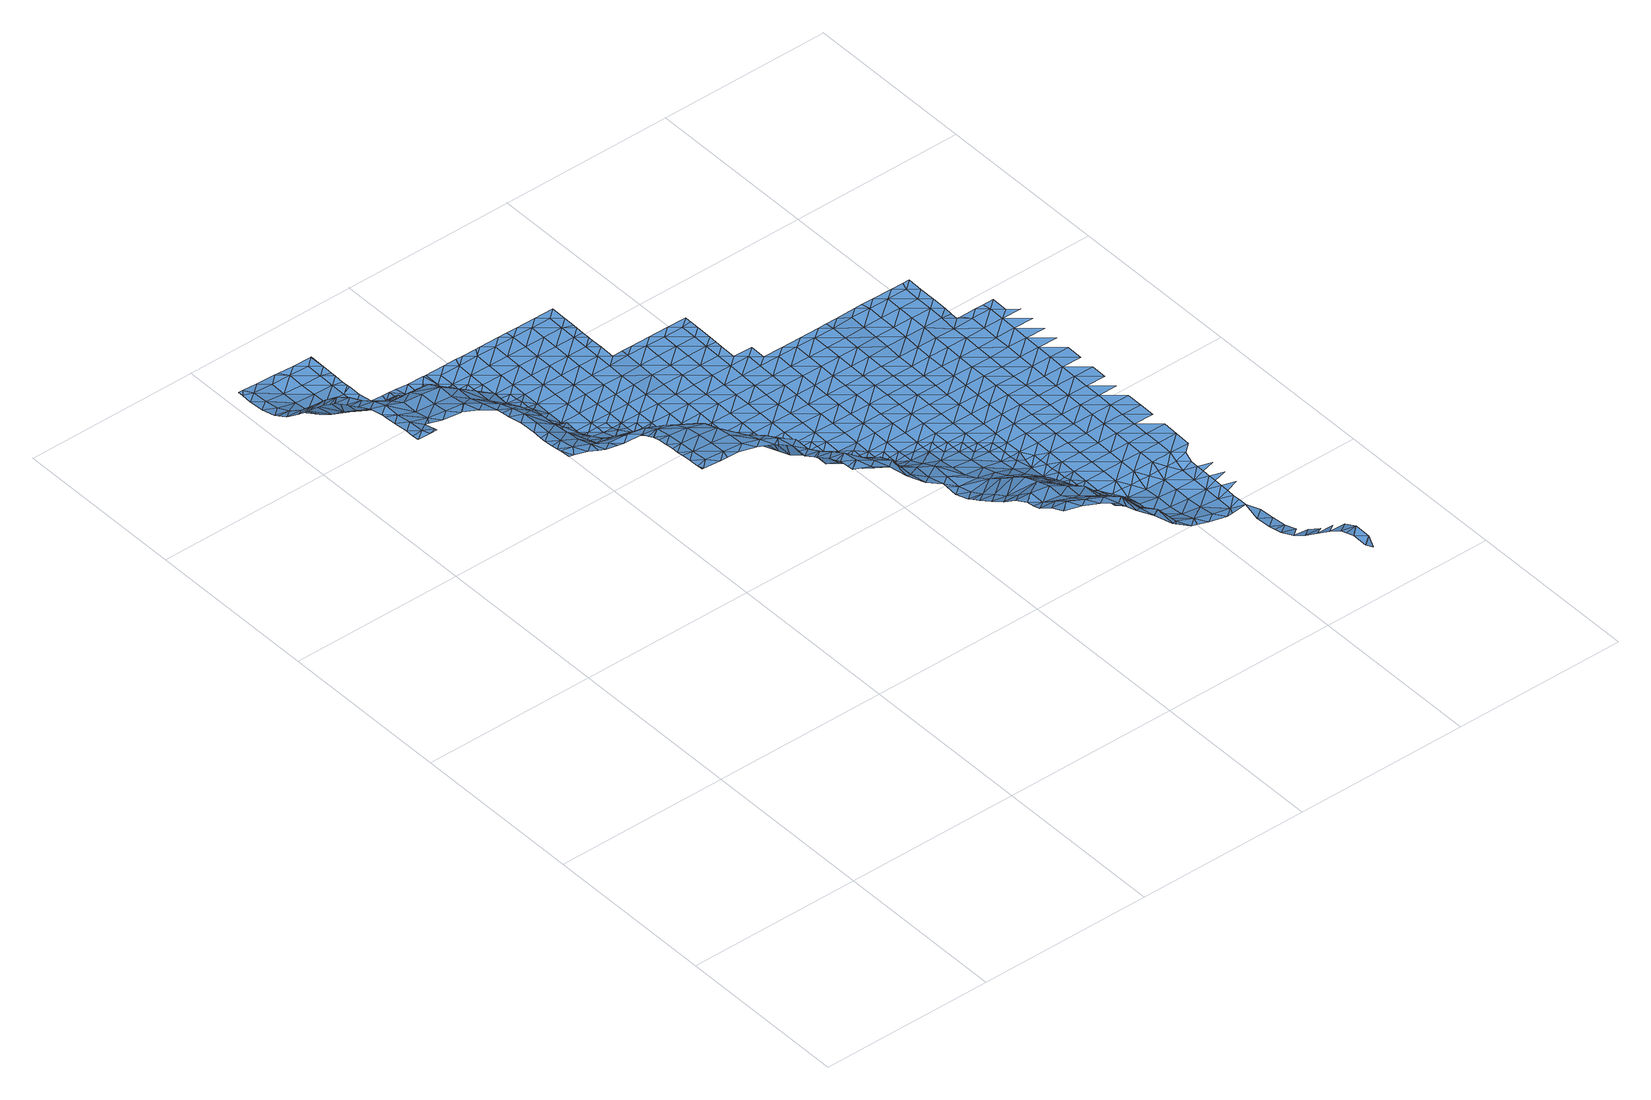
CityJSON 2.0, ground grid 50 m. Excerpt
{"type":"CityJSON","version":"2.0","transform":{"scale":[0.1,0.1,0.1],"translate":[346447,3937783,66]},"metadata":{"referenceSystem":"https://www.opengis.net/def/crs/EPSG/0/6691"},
"CityObjects":{
"waterbody1":{"type":"WaterBody","attributes":{"name":"8","class":"1140","function":"1","WaterBodyRiverFloodingRiskAttribute.description":"4","WaterBodyRiverFloodingRiskAttribute.rankOrg":"1","WaterBodyRiverFloodingRiskAttribute.adminType":"2","WaterBodyRiverFloodingRiskAttribute.scale":"L1"},"geometry":[{"type":"MultiSurface","lod":"1","boundaries":[[[0,1,2]],[[0,3,1]],[[3,4,1]],[[5,2,6]],[[2,1,6]],[[4,7,1]],[[5,8,9]],[[10,6,1]],[[9,8,11]],[[7,10,1]],[[7,4,12]],[[5,6,8]],[[13,11,8]],[[14,11,13]],[[6,15,8]],[[14,16,17]],[[16,14,13]],[[6,10,15]],[[8,18,13]],[[17,19,20]],[[10,21,15]],[[19,17,16]],[[22,20,19]],[[23,15,21]],[[8,15,18]],[[22,24,25]],[[22,19,24]],[[25,26,27]],[[28,19,16]],[[24,26,25]],[[13,18,29]],[[16,13,30]],[[27,26,31]],[[30,13,29]],[[31,32,33]],[[32,31,26]],[[15,23,34]],[[28,16,30]],[[24,19,28]],[[35,36,33]],[[24,37,26]],[[18,15,38]],[[35,33,32]],[[39,36,35]],[[15,34,38]],[[37,24,28]],[[40,32,26]],[[29,18,41]],[[34,23,42]],[[43,39,35]],[[44,39,43]],[[40,35,32]],[[18,38,41]],[[45,26,37]],[[30,29,46]],[[47,48,49]],[[47,44,48]],[[42,50,34]],[[40,26,45]],[[44,43,48]],[[29,41,46]],[[51,52,49]],[[28,30,53]],[[54,50,42]],[[38,34,50]],[[51,49,48]],[[53,30,46]],[[43,35,55]],[[56,45,37]],[[55,35,40]],[[43,57,48]],[[37,28,58]],[[51,59,52]],[[55,57,43]],[[52,59,60]],[[58,28,53]],[[61,40,45]],[[38,50,62]],[[54,63,50]],[[41,38,64]],[[65,66,67]],[[68,69,70]],[[46,41,64]],[[70,60,71]],[[56,37,58]],[[67,72,65]],[[38,62,64]],[[60,59,71]],[[46,73,53]],[[74,75,48]],[[75,59,51]],[[70,71,68]],[[76,55,40]],[[77,65,72]],[[48,57,74]],[[51,48,75]],[[78,72,67]],[[61,45,56]],[[79,80,81]],[[73,46,64]],[[79,77,80]],[[82,58,53]],[[83,71,59]],[[50,84,62]],[[77,72,80]],[[80,85,81]],[[50,63,86]],[[85,87,88]],[[82,56,58]],[[76,40,61]],[[89,64,62]],[[57,55,76]],[[90,53,73]],[[68,71,91]],[[88,81,85]],[[83,59,75]],[[57,92,74]],[[93,94,87]],[[84,50,86]],[[95,80,72]],[[84,89,62]],[[85,93,87]],[[82,53,90]],[[96,72,78]],[[97,61,56]],[[63,98,86]],[[99,57,76]],[[64,100,73]],[[101,71,83]],[[96,95,72]],[[91,71,101]],[[102,85,80]],[[89,100,64]],[[93,103,94]],[[104,96,78]],[[94,103,105]],[[90,73,106]],[[97,56,82]],[[57,99,92]],[[107,86,98]],[[108,82,90]],[[75,74,109]],[[110,108,90]],[[107,111,86]],[[110,90,106]],[[101,112,91]],[[103,113,105]],[[86,111,84]],[[109,74,92]],[[83,75,109]],[[106,73,100]],[[114,61,97]],[[115,105,113]],[[116,96,104]],[[76,61,117]],[[107,115,113]],[[118,89,84]],[[80,95,102]],[[93,119,103]],[[117,61,114]],[[99,76,117]],[[93,85,119]],[[111,118,84]],[[111,107,113]],[[120,106,100]],[[99,121,92]],[[122,82,108]],[[123,83,109]],[[82,124,97]],[[101,83,125]],[[126,95,96]],[[127,100,89]],[[85,102,119]],[[128,96,116]],[[103,129,113]],[[114,97,130]],[[101,125,112]],[[131,122,108]],[[121,99,117]],[[83,123,125]],[[100,132,120]],[[126,102,95]],[[121,133,92]],[[130,134,114]],[[92,135,109]],[[136,103,119]],[[134,137,114]],[[114,137,117]],[[138,111,113]],[[133,135,92]],[[82,122,124]],[[139,132,100]],[[112,125,140]],[[89,118,127]],[[127,139,100]],[[130,97,124]],[[116,141,128]],[[129,103,136]],[[129,138,113]],[[96,128,126]],[[142,122,131]],[[143,144,117]],[[117,144,121]],[[145,118,111]],[[143,117,137]],[[123,109,135]],[[146,125,123]],[[147,130,124]],[[148,128,141]],[[149,150,151]],[[152,133,121]],[[144,152,121]],[[153,154,132]],[[142,155,122]],[[102,126,156]],[[140,125,157]],[[119,102,158]],[[139,153,132]],[[118,159,127]],[[154,153,142]],[[160,129,136]],[[123,135,146]],[[146,161,125]],[[128,162,126]],[[150,163,164]],[[152,165,133]],[[102,156,158]],[[150,149,163]],[[162,128,148]],[[111,138,145]],[[133,166,135]],[[167,139,127]],[[165,166,133]],[[147,124,168]],[[136,119,160]],[[153,155,142]],[[124,122,169]],[[160,119,158]],[[157,125,161]],[[159,118,145]],[[170,146,135]],[[159,167,127]],[[149,171,163]],[[172,164,163]],[[173,164,172]],[[124,169,168]],[[174,170,135]],[[126,175,156]],[[174,135,166]],[[122,155,169]],[[176,173,172]],[[139,177,153]],[[138,129,178]],[[179,145,138]],[[170,180,146]],[[181,182,183]],[[184,161,146]],[[167,177,139]],[[178,129,160]],[[182,176,172]],[[181,176,182]],[[126,162,185]],[[153,177,155]],[[186,172,163]],[[162,148,187]],[[188,189,183]],[[184,146,180]],[[190,191,192]],[[175,126,185]],[[190,168,191]],[[157,161,193]],[[168,169,191]],[[179,138,178]],[[184,193,161]],[[188,183,182]],[[145,194,159]],[[158,156,195]],[[179,194,145]],[[196,189,188]],[[163,171,186]],[[155,197,169]],[[198,186,171]],[[199,192,191]],[[196,200,201]],[[195,156,175]],[[160,158,195]],[[172,202,182]],[[178,160,203]],[[201,200,187]],[[162,204,185]],[[200,196,188]],[[193,184,205]],[[194,206,159]],[[203,207,178]],[[208,179,178]],[[209,202,172]],[[155,177,210]],[[209,172,186]],[[207,208,178]],[[162,187,211]],[[212,175,185]],[[167,159,206]],[[213,177,167]],[[214,160,195]],[[182,215,188]],[[203,160,214]],[[199,191,216]],[[155,210,197]],[[206,213,167]],[[187,200,211]],[[202,215,182]],[[215,200,188]],[[191,169,217]],[[186,198,218]],[[162,211,204]],[[219,195,175]],[[220,210,177]],[[217,169,197]],[[221,194,179]],[[222,203,214]],[[223,179,208]],[[224,209,186]],[[216,191,217]],[[218,224,186]],[[212,185,204]],[[221,206,194]],[[215,225,200]],[[200,226,211]],[[220,177,213]],[[227,222,214]],[[210,228,197]],[[229,216,217]],[[223,208,230]],[[221,179,223]],[[175,212,219]],[[209,231,202]],[[197,232,217]],[[214,195,233]],[[234,224,218]],[[231,215,202]],[[235,229,217]],[[210,220,228]],[[236,209,224]],[[233,195,219]],[[232,235,217]],[[200,225,226]],[[237,223,230]],[[197,238,232]],[[204,211,239]],[[227,214,233]],[[213,240,220]],[[206,221,241]],[[231,209,236]],[[213,206,240]],[[197,228,238]],[[212,204,239]],[[242,219,212]],[[237,230,243]],[[237,244,223]],[[229,235,245]],[[246,247,227]],[[211,226,239]],[[240,206,241]],[[221,223,244]],[[228,220,248]],[[246,227,233]],[[249,236,224]],[[247,250,243]],[[244,251,221]],[[252,241,221]],[[225,215,253]],[[254,232,238]],[[248,255,228]],[[251,252,221]],[[225,256,226]],[[242,212,239]],[[255,257,228]],[[228,257,238]],[[215,231,253]],[[250,247,246]],[[248,220,258]],[[220,240,258]],[[224,234,249]],[[233,219,259]],[[260,246,233]],[[261,262,241]],[[261,241,252]],[[263,264,238]],[[225,253,256]],[[240,241,262]],[[238,257,263]],[[219,242,259]],[[254,238,264]],[[265,250,246]],[[231,236,266]],[[267,248,258]],[[239,226,268]],[[266,236,249]],[[269,270,240]],[[240,270,258]],[[234,271,249]],[[260,233,259]],[[231,272,253]],[[240,262,269]],[[226,256,268]],[[242,239,273]],[[274,259,242]],[[246,275,265]],[[273,239,268]],[[276,277,258]],[[231,266,278]],[[276,258,270]],[[275,246,260]],[[253,279,256]],[[267,258,277]],[[273,274,242]],[[280,281,282]],[[282,281,283]],[[231,278,272]],[[284,249,271]],[[256,285,268]],[[274,286,259]],[[287,265,275]],[[288,284,271]],[[281,289,283]],[[260,290,275]],[[280,291,281]],[[292,278,266]],[[293,289,294]],[[260,259,286]],[[253,272,279]],[[293,283,289]],[[266,249,295]],[[296,287,275]],[[297,298,294]],[[295,292,266]],[[289,297,294]],[[273,268,285]],[[299,284,288]],[[249,284,295]],[[300,272,278]],[[260,301,290]],[[256,279,285]],[[275,290,296]],[[296,302,287]],[[301,260,286]],[[285,303,273]],[[304,305,298]],[[281,306,289]],[[304,307,305]],[[297,304,298]],[[274,308,286]],[[306,281,291]],[[309,279,272]],[[274,273,310]],[[311,290,301]],[[308,312,286]],[[307,313,314]],[[300,278,292]],[[300,309,272]],[[309,285,279]],[[304,313,307]],[[312,315,286]],[[274,310,308]],[[289,316,297]],[[314,313,299]],[[273,303,310]],[[301,286,315]],[[317,306,291]],[[301,318,311]],[[284,299,319]],[[320,318,301]],[[321,292,295]],[[289,306,322]],[[301,315,320]],[[295,284,323]],[[309,324,285]],[[285,325,303]],[[326,308,310]],[[316,289,322]],[[299,313,319]],[[327,310,303]],[[323,284,319]],[[321,300,292]],[[304,328,313]],[[324,325,285]],[[304,297,328]],[[325,327,303]],[[329,322,306]],[[317,329,306]],[[321,295,323]],[[297,316,328]],[[330,331,310]],[[300,332,309]],[[310,327,330]],[[326,310,331]],[[313,333,319]],[[321,332,300]],[[322,334,316]],[[313,328,335]],[[332,336,309]],[[309,337,324]],[[338,327,325]],[[333,313,335]],[[323,319,333]],[[334,322,329]],[[324,339,325]],[[336,337,309]],[[329,317,340]],[[341,342,343]],[[339,344,325]],[[325,345,338]],[[346,347,316]],[[348,349,323]],[[346,316,334]],[[344,345,325]],[[324,337,339]],[[350,342,341]],[[348,323,333]],[[328,316,347]],[[328,351,335]],[[321,323,349]],[[321,352,332]],[[340,353,329]],[[332,354,336]],[[355,343,356]],[[343,342,356]],[[357,358,355]],[[359,339,337]],[[358,357,360]],[[361,362,336]],[[336,362,337]],[[357,355,356]],[[334,363,346]],[[332,352,354]],[[361,336,354]],[[328,347,351]],[[364,348,333]],[[334,329,363]],[[321,349,352]],[[365,356,342]],[[333,335,366]],[[350,365,342]],[[367,368,360]],[[357,367,360]],[[362,369,337]],[[337,370,359]],[[371,347,346]],[[366,335,351]],[[329,353,363]],[[369,370,337]],[[340,372,353]],[[348,364,349]],[[373,357,356]],[[374,354,352]],[[375,376,368]],[[367,375,368]],[[365,373,356]],[[364,333,366]],[[376,375,377]],[[352,349,378]],[[346,363,371]],[[379,367,357]],[[378,380,352]],[[352,381,374]],[[350,382,365]],[[380,381,352]],[[383,353,372]],[[353,384,363]],[[385,377,386]],[[347,371,387]],[[351,347,388]],[[377,375,386]],[[378,349,389]],[[349,364,389]],[[390,375,367]],[[366,391,364]],[[357,373,392]],[[366,351,388]],[[385,393,394]],[[347,387,388]],[[393,385,386]],[[363,395,371]],[[379,390,367]],[[390,386,375]],[[396,378,389]],[[397,373,365]],[[398,399,394]],[[400,389,364]],[[357,392,379]],[[401,365,382]],[[402,400,364]],[[366,403,391]],[[402,364,391]],[[353,383,384]],[[371,395,387]],[[399,398,404]],[[403,366,388]],[[372,405,383]],[[394,393,398]],[[406,396,389]],[[400,407,389]],[[408,393,386]],[[373,409,392]],[[407,406,389]],[[390,410,386]],[[404,411,412]],[[363,384,395]],[[397,365,401]],[[397,409,373]],[[413,391,403]],[[404,398,411]],[[410,408,386]],[[382,414,401]],[[415,398,393]],[[405,416,383]],[[388,387,417]],[[412,418,419]],[[392,420,379]],[[403,388,421]],[[419,418,405]],[[383,422,384]],[[387,395,417]],[[420,390,379]],[[412,411,418]],[[416,422,383]],[[423,424,403]],[[418,416,405]],[[425,395,384]],[[403,421,423]],[[413,403,424]],[[421,388,426]],[[388,417,426]],[[427,410,390]],[[428,397,401]],[[392,409,420]],[[422,425,384]],[[429,401,414]],[[393,408,415]],[[411,430,418]],[[411,398,430]],[[395,431,417]],[[432,421,426]],[[433,426,417]],[[430,398,415]],[[434,409,397]],[[435,416,418]],[[427,390,420]],[[425,431,395]],[[410,436,408]],[[430,435,418]],[[414,437,429]],[[431,433,417]],[[428,401,429]],[[428,434,397]],[[438,432,426]],[[439,410,427]],[[440,438,426]],[[416,441,422]],[[426,433,440]],[[437,442,429]],[[415,408,436]],[[410,439,436]],[[420,409,443]],[[416,435,441]],[[422,444,425]],[[445,433,431]],[[446,428,429]],[[430,415,447]],[[409,434,443]],[[427,448,439]],[[449,429,442]],[[427,420,448]],[[450,431,425]],[[415,436,447]],[[430,451,435]],[[422,441,452]],[[449,446,429]],[[453,445,431]],[[448,420,443]],[[454,434,428]],[[455,451,430]],[[448,456,439]],[[422,452,444]],[[439,457,436]],[[430,447,455]],[[435,458,441]],[[446,454,428]],[[451,458,435]],[[442,459,449]],[[441,458,452]],[[425,444,450]],[[453,431,450]],[[439,456,457]],[[443,434,460]],[[443,461,448]],[[452,462,444]],[[447,436,463]],[[458,462,452]],[[464,453,450]],[[460,434,454]],[[444,465,450]],[[448,461,456]],[[466,449,459]],[[436,457,463]],[[449,467,446]],[[455,447,468]],[[455,469,451]],[[466,467,449]],[[461,443,460]],[[465,470,450]],[[468,447,463]],[[470,471,450]],[[456,472,457]],[[444,473,465]],[[451,469,458]],[[464,450,471]],[[444,462,473]],[[454,446,467]],[[474,460,454]],[[459,475,466]],[[455,468,469]],[[456,461,472]],[[476,465,473]],[[462,477,473]],[[462,458,478]],[[454,467,474]],[[457,472,479]],[[463,457,480]],[[481,472,461]],[[463,482,468]],[[458,469,478]],[[483,476,473]],[[477,484,473]],[[485,486,460]],[[480,457,479]],[[485,460,474]],[[484,483,473]],[[462,487,477]],[[488,466,475]],[[486,481,461]],[[461,460,486]],[[481,489,472]],[[468,490,469]],[[462,478,487]],[[467,466,488]],[[491,488,475]],[[489,492,472]],[[482,463,480]],[[482,490,468]],[[479,472,492]],[[488,493,467]],[[478,469,494]],[[492,495,479]],[[496,477,487]],[[494,497,478]],[[498,485,474]],[[495,499,479]],[[497,500,478]],[[480,479,499]],[[474,467,498]],[[501,481,486]],[[487,478,500]],[[494,469,490]],[[502,482,480]],[[488,491,503]],[[500,504,487]],[[487,505,496]],[[506,502,480]],[[506,480,499]],[[467,493,498]],[[504,505,487]],[[485,507,486]],[[498,507,485]],[[508,501,486]],[[509,494,490]],[[502,510,482]],[[503,511,488]],[[510,512,482]],[[490,482,512]],[[512,513,490]],[[493,488,511]],[[514,498,493]],[[515,511,503]],[[513,516,490]],[[509,490,516]],[[508,486,517]],[[486,507,517]],[[518,507,498]],[[493,511,514]],[[519,508,517]],[[520,518,498]],[[511,515,521]],[[520,498,514]],[[507,518,517]],[[522,519,517]],[[523,514,511]],[[524,522,517]],[[511,521,525]],[[526,520,514]],[[517,518,524]],[[523,511,525]],[[523,526,514]],[[527,518,520]],[[521,528,525]],[[529,522,524]],[[518,530,524]],[[524,531,529]],[[532,523,525]],[[520,526,527]],[[525,528,532]],[[533,532,528]],[[524,530,531]],[[518,527,530]],[[523,534,526]],[[535,523,532]],[[536,531,530]],[[533,537,532]],[[534,523,535]],[[527,526,534]],[[527,538,530]],[[539,532,537]],[[535,532,540]],[[536,530,541]],[[538,527,534]],[[540,532,539]],[[542,543,535]],[[535,543,534]],[[535,540,542]],[[544,530,538]],[[541,530,544]],[[545,546,534]],[[534,546,538]],[[545,534,543]],[[547,541,544]],[[548,549,538]],[[538,549,544]],[[538,546,548]],[[550,547,544]],[[550,544,549]],[[547,550,551]]]}]},
"waterbody2":{"type":"WaterBody","attributes":{"name":"8","class":"1140","function":"1","WaterBodyRiverFloodingRiskAttribute.description":"4","WaterBodyRiverFloodingRiskAttribute.rankOrg":"2","WaterBodyRiverFloodingRiskAttribute.adminType":"2","WaterBodyRiverFloodingRiskAttribute.scale":"L1"},"geometry":[{"type":"MultiSurface","lod":"1","boundaries":[[[552,106,120]],[[110,106,552]],[[131,110,552]],[[154,131,552]],[[142,131,154]],[[120,132,552]],[[132,154,552]],[[131,108,110]]]}]},
"waterbody3":{"type":"WaterBody","attributes":{"name":"8","class":"1140","function":"1","WaterBodyRiverFloodingRiskAttribute.description":"4","WaterBodyRiverFloodingRiskAttribute.rankOrg":"2","WaterBodyRiverFloodingRiskAttribute.adminType":"2","WaterBodyRiverFloodingRiskAttribute.scale":"L1"},"geometry":[{"type":"MultiSurface","lod":"1","boundaries":[[[143,137,553]],[[554,144,143]],[[553,554,143]],[[554,555,144]],[[553,192,554]],[[556,555,554]],[[192,556,554]],[[192,557,556]],[[192,199,557]],[[557,558,556]],[[199,216,557]],[[558,557,559]],[[557,216,559]],[[216,560,559]],[[560,216,229]],[[560,561,559]],[[229,245,560]],[[560,245,561]],[[254,562,232]],[[235,562,245]],[[235,232,562]],[[245,563,561]],[[250,564,243]],[[237,243,564]],[[245,565,563]],[[244,237,564]],[[245,562,565]],[[564,566,244]],[[254,264,562]],[[566,252,251]],[[267,567,248]],[[251,244,566]],[[255,567,257]],[[255,248,567]],[[250,265,564]],[[264,568,562]],[[569,252,566]],[[261,252,569]],[[562,570,565]],[[263,257,571]],[[262,261,569]],[[563,565,572]],[[573,566,564]],[[257,567,571]],[[264,263,571]],[[267,277,567]],[[573,564,265]],[[571,568,264]],[[269,574,270]],[[269,262,574]],[[262,569,574]],[[570,562,568]],[[575,569,566]],[[576,277,276]],[[572,565,570]],[[576,270,574]],[[276,270,576]],[[265,287,573]],[[577,575,566]],[[577,566,573]],[[567,277,578]],[[569,575,574]],[[571,567,579]],[[580,572,570]],[[287,302,573]],[[277,576,578]],[[579,567,578]],[[568,571,579]],[[581,570,568]],[[579,582,568]],[[302,583,573]],[[584,585,574]],[[576,585,578]],[[296,290,586]],[[574,575,584]],[[580,570,587]],[[576,574,585]],[[581,587,570]],[[302,296,586]],[[290,311,586]],[[586,583,302]],[[581,568,582]],[[577,573,588]],[[577,589,575]],[[578,590,579]],[[311,318,586]],[[588,573,583]],[[591,590,578]],[[326,592,308]],[[591,578,585]],[[312,308,592]],[[575,593,584]],[[315,312,592]],[[589,577,588]],[[594,587,581]],[[589,593,575]],[[582,579,590]],[[320,595,318]],[[586,596,583]],[[320,315,595]],[[315,592,595]],[[326,331,592]],[[597,596,586]],[[586,318,597]],[[585,584,593]],[[598,591,585]],[[599,600,581]],[[594,581,600]],[[582,590,601]],[[581,582,599]],[[318,595,597]],[[596,602,583]],[[603,331,330]],[[599,582,601]],[[330,327,603]],[[588,583,602]],[[585,593,604]],[[327,338,603]],[[592,331,605]],[[598,585,604]],[[606,597,595]],[[589,607,593]],[[595,592,608]],[[589,588,607]],[[590,591,609]],[[331,603,605]],[[338,345,603]],[[608,592,605]],[[609,591,598]],[[601,590,609]],[[588,602,607]],[[610,600,599]],[[611,604,593]],[[606,595,608]],[[345,612,603]],[[613,611,593]],[[359,614,339]],[[603,615,605]],[[344,339,614]],[[596,597,616]],[[617,601,609]],[[596,618,602]],[[593,607,613]],[[345,344,614]],[[604,619,598]],[[599,601,620]],[[614,612,345]],[[619,609,598]],[[597,606,616]],[[620,601,617]],[[602,621,607]],[[610,599,620]],[[359,370,614]],[[615,603,612]],[[622,606,608]],[[618,596,616]],[[618,621,602]],[[621,613,607]],[[361,623,362]],[[361,354,623]],[[608,605,622]],[[604,611,619]],[[354,374,623]],[[619,624,609]],[[625,612,614]],[[610,620,626]],[[622,605,615]],[[370,625,614]],[[623,627,362]],[[606,628,616]],[[369,627,370]],[[369,362,627]],[[613,629,611]],[[374,381,623]],[[617,609,630]],[[617,631,620]],[[627,625,370]],[[629,619,611]],[[628,606,622]],[[626,620,632]],[[609,624,630]],[[616,633,618]],[[613,621,634]],[[381,635,623]],[[636,633,616]],[[396,637,378]],[[633,621,618]],[[637,381,380]],[[638,612,625]],[[380,378,637]],[[615,612,639]],[[613,634,629]],[[616,628,636]],[[617,630,631]],[[629,640,619]],[[632,620,631]],[[635,641,623]],[[619,642,624]],[[641,625,627]],[[639,612,638]],[[622,615,639]],[[643,628,622]],[[637,635,381]],[[644,634,621]],[[640,642,619]],[[627,623,641]],[[639,643,622]],[[633,644,621]],[[396,406,637]],[[645,629,634]],[[624,646,630]],[[647,638,625]],[[648,400,402]],[[402,391,648]],[[642,646,624]],[[649,632,631]],[[648,391,413]],[[628,650,636]],[[630,646,631]],[[651,635,637]],[[648,652,400]],[[653,650,628]],[[652,406,407]],[[651,637,406]],[[653,628,643]],[[407,400,652]],[[636,650,633]],[[654,629,645]],[[625,641,647]],[[655,634,644]],[[638,656,639]],[[640,629,654]],[[645,634,655]],[[413,424,648]],[[657,649,631]],[[635,658,641]],[[640,659,642]],[[660,659,640]],[[639,656,643]],[[660,640,654]],[[651,406,652]],[[633,661,644]],[[638,647,662]],[[663,652,648]],[[631,646,657]],[[645,655,664]],[[659,665,642]],[[666,646,642]],[[667,647,641]],[[638,662,656]],[[665,666,642]],[[423,421,668]],[[635,651,658]],[[661,633,650]],[[424,423,668]],[[643,669,653]],[[421,432,668]],[[648,424,663]],[[667,662,647]],[[652,670,651]],[[671,657,646]],[[669,650,653]],[[672,646,666]],[[641,658,673]],[[664,655,674]],[[675,644,661]],[[643,656,676]],[[424,668,663]],[[432,438,668]],[[671,646,672]],[[655,644,677]],[[667,641,673]],[[649,657,678]],[[677,644,675]],[[679,656,662]],[[652,663,670]],[[643,676,669]],[[651,680,658]],[[667,681,662]],[[678,657,671]],[[674,655,677]],[[445,682,433]],[[679,676,656]],[[682,438,440]],[[658,680,673]],[[661,650,683]],[[684,668,438]],[[440,433,682]],[[651,670,685]],[[683,650,669]],[[686,675,661]],[[680,651,685]],[[663,668,687]],[[686,677,675]],[[662,681,679]],[[663,688,670]],[[684,438,682]],[[680,689,673]],[[690,661,683]],[[676,691,669]],[[445,453,682]],[[687,668,684]],[[688,685,670]],[[674,677,692]],[[689,693,673]],[[694,691,676]],[[691,683,669]],[[686,661,690]],[[695,681,667]],[[667,673,693]],[[676,679,694]],[[696,692,677]],[[693,695,667]],[[695,679,681]],[[663,687,688]],[[697,682,453]],[[684,682,697]],[[683,698,690]],[[677,686,696]],[[699,694,679]],[[680,700,689]],[[685,688,701]],[[680,685,700]],[[702,683,691]],[[690,698,686]],[[695,699,679]],[[697,453,464]],[[703,688,687]],[[696,704,692]],[[685,701,700]],[[698,683,702]],[[684,697,705]],[[687,684,703]],[[686,706,696]],[[464,471,697]],[[703,684,705]],[[691,707,702]],[[708,709,694]],[[703,710,688]],[[708,694,699]],[[688,711,701]],[[689,700,712]],[[693,689,713]],[[693,714,695]],[[691,694,709]],[[715,704,696]],[[686,698,706]],[[716,698,702]],[[707,716,702]],[[689,712,713]],[[697,717,705]],[[470,465,718]],[[695,714,699]],[[707,691,709]],[[471,470,718]],[[465,476,718]],[[696,706,715]],[[697,471,719]],[[720,706,698]],[[688,710,711]],[[721,720,698]],[[700,722,712]],[[721,698,716]],[[693,713,714]],[[700,701,722]],[[471,718,719]],[[699,723,708]],[[476,483,718]],[[709,724,707]],[[722,701,711]],[[697,719,717]],[[708,725,709]],[[706,726,715]],[[727,713,712]],[[703,705,728]],[[729,704,715]],[[726,706,720]],[[699,714,730]],[[731,719,718]],[[728,705,717]],[[710,703,728]],[[726,732,715]],[[733,483,484]],[[708,723,725]],[[731,718,483]],[[734,712,722]],[[732,729,715]],[[484,477,733]],[[699,730,723]],[[713,735,714]],[[709,725,724]],[[477,496,733]],[[501,736,481]],[[737,717,719]],[[711,710,738]],[[489,481,736]],[[727,712,734]],[[727,735,713]],[[735,730,714]],[[731,737,719]],[[492,489,736]],[[731,483,733]],[[710,728,738]],[[738,739,711]],[[711,740,722]],[[736,741,492]],[[496,505,733]],[[742,728,717]],[[509,743,494]],[[495,492,741]],[[744,725,723]],[[497,494,743]],[[722,740,734]],[[737,742,717]],[[499,495,741]],[[501,508,736]],[[500,497,743]],[[735,745,730]],[[730,746,723]],[[747,502,506]],[[743,748,500]],[[733,749,731]],[[747,499,741]],[[506,499,747]],[[745,746,730]],[[504,748,505]],[[711,739,740]],[[504,500,748]],[[734,750,727]],[[509,516,743]],[[736,751,741]],[[747,752,502]],[[733,505,749]],[[751,736,508]],[[731,753,737]],[[754,728,742]],[[510,502,752]],[[738,755,739]],[[750,734,740]],[[756,735,727]],[[738,728,755]],[[512,510,752]],[[757,747,741]],[[505,748,749]],[[744,723,746]],[[752,758,512]],[[755,728,754]],[[753,731,749]],[[759,743,516]],[[756,745,735]],[[743,760,748]],[[513,512,758]],[[751,508,519]],[[737,761,742]],[[516,513,758]],[[762,752,747]],[[727,750,763]],[[746,764,744]],[[741,751,757]],[[740,739,765]],[[766,737,753]],[[765,739,755]],[[759,516,758]],[[740,767,750]],[[727,763,756]],[[519,522,751]],[[768,758,752]],[[760,769,748]],[[761,737,766]],[[754,742,761]],[[743,759,760]],[[770,753,749]],[[747,757,762]],[[754,771,755]],[[772,773,745]],[[749,748,769]],[[767,740,765]],[[772,745,756]],[[767,774,750]],[[746,745,773]],[[775,757,751]],[[768,752,762]],[[776,751,522]],[[777,765,755]],[[774,778,750]],[[768,779,758]],[[758,780,759]],[[746,773,764]],[[753,781,766]],[[782,756,763]],[[754,761,771]],[[771,777,755]],[[763,750,778]],[[780,760,759]],[[757,775,762]],[[529,776,522]],[[783,767,765]],[[749,769,770]],[[766,784,761]],[[756,782,772]],[[775,751,776]],[[780,758,779]],[[781,753,770]],[[762,785,768]],[[781,784,766]],[[782,763,778]],[[786,771,761]],[[783,765,777]],[[787,764,773]],[[767,788,774]],[[529,531,776]],[[769,760,789]],[[768,790,779]],[[789,760,780]],[[762,775,785]],[[773,772,791]],[[774,792,778]],[[767,783,788]],[[531,793,776]],[[794,787,773]],[[795,780,779]],[[772,782,791]],[[796,769,789]],[[776,797,775]],[[768,785,790]],[[761,784,786]],[[777,798,783]],[[770,769,799]],[[777,771,798]],[[794,773,791]],[[793,797,776]],[[774,788,792]],[[799,769,796]],[[795,779,790]],[[798,771,786]],[[775,800,785]],[[782,778,801]],[[781,770,802]],[[794,803,787]],[[801,778,792]],[[781,804,784]],[[782,805,791]],[[531,536,793]],[[789,780,806]],[[807,790,785]],[[806,780,795]],[[770,799,802]],[[808,794,791]],[[809,783,798]],[[805,782,801]],[[536,541,793]],[[800,775,797]],[[788,783,810]],[[796,789,811]],[[811,789,806]],[[781,802,804]],[[790,812,795]],[[783,809,810]],[[803,794,813]],[[786,784,814]],[[808,791,805]],[[792,788,815]],[[807,812,790]],[[792,816,801]],[[817,813,794]],[[799,796,818]],[[785,800,807]],[[819,806,795]],[[818,796,811]],[[799,820,802]],[[816,805,801]],[[784,804,814]],[[818,820,799]],[[788,810,815]],[[798,786,821]],[[797,793,822]],[[798,823,809]],[[793,541,822]],[[794,808,817]],[[542,824,543]],[[821,786,814]],[[816,792,815]],[[802,825,804]],[[806,826,811]],[[822,541,547]],[[805,827,808]],[[800,797,828]],[[809,829,810]],[[819,795,812]],[[819,826,806]],[[800,830,807]],[[545,831,546]],[[817,832,813]],[[833,814,804]],[[834,818,811]],[[797,822,828]],[[798,821,823]],[[802,820,825]],[[547,551,822]],[[805,816,827]],[[826,834,811]],[[808,835,817]],[[834,820,818]],[[548,836,549]],[[800,828,830]],[[814,837,821]],[[809,823,829]],[[804,825,833]],[[815,810,838]],[[812,807,839]],[[835,832,817]],[[808,827,840]],[[841,825,820]],[[839,807,830]],[[842,819,812]],[[822,843,828]],[[838,810,829]],[[839,844,812]],[[835,808,840]],[[821,845,823]],[[834,841,820]],[[814,833,837]],[[837,845,821]],[[846,843,822]],[[822,551,846]],[[816,815,847]],[[844,842,812]],[[816,848,827]],[[828,843,830]],[[819,842,826]],[[849,833,825]],[[815,838,847]],[[823,850,829]],[[851,832,835]],[[830,852,839]],[[849,837,833]],[[843,852,830]],[[853,825,841]],[[842,854,826]],[[855,823,845]],[[829,850,838]],[[816,847,848]],[[856,851,835]],[[840,827,857]],[[834,826,854]],[[849,825,853]],[[839,858,844]],[[857,827,848]],[[837,859,845]],[[823,855,850]],[[860,856,835]],[[861,842,844]],[[835,840,860]],[[862,853,841]],[[847,838,863]],[[858,861,844]],[[845,864,855]],[[834,854,865]],[[841,834,866]],[[837,849,859]],[[840,857,860]],[[838,850,863]],[[863,867,847]],[[866,834,865]],[[842,868,854]],[[861,868,842]],[[855,869,850]],[[853,870,849]],[[848,871,857]],[[845,859,864]],[[864,869,855]],[[848,847,871]],[[860,872,856]],[[854,873,865]],[[841,866,862]],[[850,874,863]],[[847,867,871]],[[849,875,859]],[[857,876,860]],[[877,866,865]],[[870,853,862]],[[867,863,878]],[[876,857,871]],[[850,869,874]],[[876,879,860]],[[875,849,870]],[[875,880,859]],[[881,882,867]],[[867,882,871]],[[866,883,862]],[[863,884,878]],[[867,878,881]],[[860,879,872]],[[877,883,866]],[[884,863,874]],[[864,859,880]],[[885,876,871]],[[884,886,878]],[[869,864,887]],[[869,888,874]],[[879,889,872]],[[871,882,885]],[[870,862,890]],[[876,891,879]],[[870,892,875]],[[864,880,887]],[[891,876,885]],[[890,892,870]],[[874,893,884]],[[886,884,894]],[[869,887,888]],[[889,879,895]],[[879,891,895]],[[880,875,896]],[[880,897,887]],[[874,888,893]],[[894,884,893]],[[887,898,888]],[[894,893,899]],[[893,888,900]],[[901,900,888]],[[902,899,893]],[[900,902,893]]]}]},
"waterbody4":{"type":"WaterBody","attributes":{"name":"8","class":"1140","function":"1","WaterBodyRiverFloodingRiskAttribute.description":"4","WaterBodyRiverFloodingRiskAttribute.rankOrg":"3","WaterBodyRiverFloodingRiskAttribute.adminType":"2","WaterBodyRiverFloodingRiskAttribute.scale":"L1"},"geometry":[{"type":"MultiSurface","lod":"1","boundaries":[[[134,553,137]],[[553,134,903]],[[147,903,130]],[[134,130,903]],[[147,168,903]],[[192,553,190]],[[190,553,903]],[[903,168,190]]]}]},
"waterbody5":{"type":"WaterBody","attributes":{"name":"8","class":"1140","function":"1","WaterBodyRiverFloodingRiskAttribute.description":"4","WaterBodyRiverFloodingRiskAttribute.rankOrg":"2","WaterBodyRiverFloodingRiskAttribute.adminType":"2","WaterBodyRiverFloodingRiskAttribute.scale":"L1"},"geometry":[{"type":"MultiSurface","lod":"1","boundaries":[[[230,207,904]],[[247,230,904]],[[247,243,230]],[[208,207,230]],[[247,222,227]],[[222,247,904]],[[222,904,203]],[[207,203,904]]]}]},
"waterbody6":{"type":"WaterBody","attributes":{"name":"8","class":"1140","function":"1","WaterBodyRiverFloodingRiskAttribute.description":"4","WaterBodyRiverFloodingRiskAttribute.rankOrg":"1","WaterBodyRiverFloodingRiskAttribute.adminType":"2","WaterBodyRiverFloodingRiskAttribute.scale":"L1"},"geometry":[{"type":"MultiSurface","lod":"1","boundaries":[[[905,906,907]],[[906,908,907]],[[905,909,910]],[[910,909,911]],[[905,907,909]],[[911,912,913]],[[912,911,909]],[[914,913,915]],[[916,914,917]],[[917,918,916]],[[919,916,918]],[[919,920,921]],[[922,923,921]],[[920,922,921]],[[924,923,922]],[[925,926,924]],[[922,925,924]],[[925,927,926]],[[537,926,927]]]}]}
},
"vertices":[
[6,1669,337],[35,1670,339],[7,1694,336],[6,1648,339],[43,1647,339],[8,1740,330],[36,1717,335],[63,1655,337],[36,1763,327],[8,1776,328],[63,1693,327],[8,1786,327],[63,1647,339],[37,1809,327],[9,1833,316],[92,1716,317],[38,1855,310],[10,1879,292],[93,1762,307],[39,1901,283],[10,1908,277],[75,1693,324],[11,1925,268],[120,1692,312],[40,1948,261],[12,1971,243],[40,1994,233],[12,1987,230],[95,1900,235],[94,1808,307],[95,1854,281],[12,2017,207],[41,2040,194],[13,2064,162],[149,1715,310],[42,2086,146],[14,2087,139],[96,1947,194],[150,1761,302],[14,2110,117],[98,2039,126],[150,1807,302],[177,1691,306],[43,2133,102],[15,2156,80],[97,1993,160],[151,1853,278],[15,2186,64],[43,2179,69],[16,2202,55],[205,1714,304],[44,2225,49],[16,2249,42],[152,1899,230],[179,1691,305],[99,2085,88],[154,1992,138],[99,2132,57],[153,1946,182],[45,2271,39],[17,2295,37],[154,2038,99],[206,1760,296],[233,1690,284],[207,1806,296],[286,1445,282],[285,1412,287],[299,1412,284],[31,2341,36],[18,2341,36],[18,2325,37],[46,2317,36],[314,1434,287],[208,1852,274],[100,2178,41],[101,2224,34],[155,2084,67],[286,1458,280],[342,1411,273],[286,1478,278],[315,1481,277],[287,1504,274],[209,1945,171],[102,2270,32],[263,1759,260],[316,1527,272],[262,1713,274],[288,1550,274],[287,1521,274],[264,1805,260],[209,1898,228],[75,2340,34],[157,2177,34],[316,1573,275],[288,1597,272],[371,1480,253],[371,1433,267],[210,1991,118],[288,1689,255],[156,2131,42],[264,1851,236],[103,2316,32],[372,1526,245],[317,1619,271],[375,1410,259],[289,1643,262],[237,1875,241],[290,1689,254],[237,1921,187],[158,2223,31],[237,1898,217],[319,1712,242],[131,2339,32],[318,1665,258],[211,2037,75],[290,1668,258],[399,1410,249],[212,2083,48],[320,1758,223],[373,1572,239],[265,1874,221],[213,2130,33],[266,1944,146],[158,2269,30],[267,1990,90],[159,2315,31],[428,1479,210],[320,1804,223],[427,1432,240],[375,1664,223],[239,2014,104],[266,1921,177],[293,1874,203],[213,2176,31],[239,2037,83],[214,2222,30],[374,1618,235],[240,2060,59],[375,1711,206],[321,1850,199],[142,2339,31],[436,1409,242],[294,1920,158],[240,2083,45],[241,2106,41],[376,1757,185],[215,2268,29],[267,2013,90],[455,1409,239],[512,1177,278],[508,1194,277],[508,1177,278],[241,2152,32],[322,1897,169],[294,1897,188],[323,1943,128],[429,1525,186],[188,2338,30],[430,1571,168],[377,1803,185],[430,1617,154],[216,2314,29],[484,1431,238],[537,1199,278],[509,1223,276],[242,2189,31],[242,2198,30],[378,1849,159],[296,2013,85],[323,1989,78],[243,2245,30],[564,1176,275],[537,1246,274],[509,1251,273],[242,2216,30],[485,1524,164],[509,1269,271],[379,1896,133],[431,1664,139],[432,1710,121],[243,2260,29],[510,1290,269],[538,1292,269],[510,1315,267],[244,2291,29],[485,1478,200],[593,1198,274],[512,1408,237],[539,1338,265],[511,1342,262],[296,2036,65],[324,2035,40],[296,2059,41],[243,2337,29],[433,1756,100],[486,1570,142],[511,1362,258],[380,1988,62],[586,1175,274],[325,2058,37],[540,1384,255],[511,1381,249],[595,1291,266],[459,1640,140],[541,1477,186],[245,2337,29],[434,1802,100],[460,1663,132],[460,1686,123],[594,1245,270],[379,1942,101],[541,1430,228],[542,1523,138],[434,1848,80],[487,1616,121],[596,1337,258],[353,2058,33],[381,2034,33],[621,1175,272],[543,1569,101],[435,1895,61],[489,1755,59],[487,1639,123],[489,1709,78],[650,1197,270],[596,1383,238],[597,1429,207],[516,1639,81],[436,1941,43],[381,2057,33],[488,1686,102],[651,1290,258],[409,2011,48],[544,1615,68],[678,1174,259],[409,2034,33],[651,1244,266],[517,1708,56],[437,1987,33],[598,1476,165],[491,1847,45],[490,1801,59],[599,1522,118],[517,1685,79],[517,1731,56],[410,2057,33],[544,1662,42],[516,1662,83],[464,1917,47],[706,1196,253],[545,1685,37],[518,1754,46],[518,1778,46],[652,1336,242],[437,2010,33],[464,1940,38],[653,1382,213],[465,1963,33],[492,1894,34],[600,1568,79],[600,1614,49],[519,1801,46],[519,1824,46],[465,1987,33],[465,2010,33],[573,1684,33],[707,1243,237],[492,1917,34],[654,1429,179],[519,1847,39],[520,1870,39],[734,1173,237],[709,1335,185],[655,1475,138],[655,1521,93],[601,1661,33],[520,1893,34],[521,1916,33],[708,1289,214],[710,1381,152],[787,941,278],[816,963,278],[787,959,276],[788,987,273],[763,1195,228],[710,1428,109],[656,1567,55],[602,1684,33],[746,1173,230],[817,1010,270],[629,1637,41],[844,940,258],[765,1288,171],[788,1004,265],[789,1033,253],[764,1242,205],[629,1660,33],[817,1056,244],[789,1079,226],[791,1172,202],[765,1334,145],[657,1613,34],[630,1683,33],[711,1474,66],[818,1102,216],[790,1089,221],[872,962,248],[790,1126,201],[684,1544,63],[766,1380,109],[712,1520,35],[657,1636,34],[684,1567,44],[819,1148,193],[791,1148,201],[685,1590,44],[874,1055,188],[900,939,228],[686,1636,34],[820,1195,193],[685,1613,33],[821,1287,129],[873,1009,227],[821,1241,166],[767,1427,67],[768,1473,34],[712,1543,34],[740,1496,50],[875,1101,151],[929,961,218],[740,1519,34],[741,1543,33],[822,1333,100],[876,1194,116],[930,1008,197],[876,1147,116],[823,1379,65],[824,1426,37],[768,1496,34],[796,1449,50],[957,938,168],[1062,474,299],[1091,496,299],[1063,520,278],[796,1472,34],[797,1495,34],[931,1054,162],[931,1100,125],[877,1240,83],[878,1286,54],[1119,473,284],[932,1146,87],[879,1332,36],[986,960,143],[851,1356,51],[1064,566,246],[1092,543,268],[1093,589,235],[1064,589,240],[824,1449,36],[1065,612,235],[851,1379,50],[852,1402,50],[986,1007,135],[934,1239,53],[1148,495,276],[933,1193,87],[1093,635,235],[1065,659,212],[852,1425,36],[852,1448,34],[987,1053,107],[1014,937,118],[1148,542,250],[879,1355,35],[1094,681,200],[1066,702,179],[1066,705,177],[907,1309,44],[1150,634,228],[907,1332,35],[907,1355,35],[1176,472,262],[1042,960,105],[1043,1006,105],[1067,751,148],[1095,727,166],[988,1099,73],[989,1145,42],[935,1285,35],[1151,680,212],[962,1215,61],[1149,588,228],[1096,774,140],[1068,797,121],[1044,1052,80],[935,1308,35],[1205,541,225],[1097,820,112],[1068,822,108],[963,1261,35],[1204,494,254],[962,1238,44],[990,1192,42],[1069,843,96],[1070,936,83],[963,1308,35],[963,1285,35],[1152,773,164],[1206,587,198],[1152,726,195],[1097,866,88],[1069,890,80],[990,1215,38],[1232,471,235],[1153,819,131],[1099,959,76],[1045,1098,51],[1098,912,76],[1070,923,82],[1207,633,198],[1018,1168,38],[1100,1005,80],[1018,1191,38],[1018,1214,38],[1101,1051,58],[1045,1144,29],[1207,679,177],[1262,540,198],[1261,493,225],[1154,865,100],[1101,1097,37],[1046,1168,32],[1073,1121,33],[1263,586,167],[1155,911,72],[1209,772,137],[1256,470,212],[1074,1167,34],[1208,726,161],[1074,1144,32],[1156,958,52],[1289,470,181],[1263,632,167],[1157,1050,37],[1102,1120,36],[1318,539,136],[1210,818,108],[1264,678,141],[1318,492,159],[1158,1096,34],[1211,910,60],[1156,1004,45],[1130,1120,34],[1319,585,106],[1211,864,81],[1265,725,124],[1266,771,104],[1212,957,46],[1345,469,136],[1320,631,106],[1321,677,77],[1213,1003,39],[1266,817,79],[1158,1119,34],[1186,1073,34],[1374,491,125],[1375,538,101],[1267,863,56],[1268,909,41],[1186,1096,34],[1187,1119,34],[1322,724,53],[1214,1049,34],[1376,584,75],[1402,468,80],[1214,1072,34],[1242,1025,34],[1269,956,35],[1322,770,40],[1323,816,26],[1349,700,55],[1324,862,18],[1243,1072,34],[1242,1049,34],[1377,630,75],[1377,676,47],[1270,1002,34],[1431,491,58],[1350,723,44],[1325,908,14],[1412,468,74],[1350,746,37],[1432,537,37],[1297,932,38],[1351,769,37],[1270,1025,34],[1297,955,35],[1432,583,22],[1351,792,37],[1298,978,35],[1378,699,41],[1352,839,30],[1459,467,43],[1298,1001,34],[1298,1024,34],[1351,816,30],[1433,629,22],[1406,699,23],[1325,932,24],[1352,862,26],[1487,490,36],[1353,885,26],[1353,908,24],[1488,536,20],[1478,467,37],[1353,931,24],[1434,675,12],[1490,628,12],[1434,699,23],[1489,582,12],[1515,466,26],[1463,698,21],[1545,535,12],[1491,674,8],[1544,489,21],[1546,581,8],[1547,627,8],[1572,465,12],[1491,698,21],[1547,673,8],[1519,697,21],[1601,488,7],[1588,465,14],[1602,580,8],[1602,534,7],[1548,697,21],[1629,464,20],[1603,626,8],[1629,487,21],[1629,510,20],[1576,696,21],[1630,533,20],[1630,556,21],[1604,672,8],[1631,580,21],[1631,603,21],[1604,696,21],[1631,626,21],[1632,649,21],[1632,672,21],[1633,695,34],
[265,1898,207],
[268,2059,67],[268,2082,43],[274,2105,39],[297,2105,38],[325,2081,33],[317,2105,37],[354,2104,33],[382,2080,33],[403,2103,33],[438,2033,33],[410,2103,33],[545,1708,33],[438,2079,33],[546,1754,33],[493,1940,33],[494,2032,33],[547,1800,33],[495,2078,33],[493,1986,33],[467,2102,33],[602,1707,33],[548,1846,33],[604,1799,33],[548,1893,33],[603,1753,33],[549,1939,33],[550,1985,33],[504,2101,33],[552,2078,33],[551,2031,33],[659,1706,33],[604,1845,33],[605,1892,33],[658,1660,33],[524,2101,33],[659,1752,33],[660,1798,33],[607,1984,33],[606,1938,33],[713,1566,33],[661,1844,33],[566,2100,33],[714,1612,33],[715,1705,33],[714,1659,33],[663,1937,33],[608,2077,33],[580,2100,33],[607,2030,33],[716,1751,33],[769,1519,33],[662,1891,33],[769,1565,33],[771,1658,33],[717,1797,33],[770,1611,33],[663,1983,33],[637,2099,33],[718,1890,33],[825,1518,34],[718,1844,33],[825,1472,34],[826,1564,34],[772,1704,33],[664,2029,33],[773,1750,33],[719,1936,33],[665,2076,33],[773,1796,33],[827,1610,34],[880,1378,35],[720,1982,33],[881,1471,34],[663,2099,33],[880,1425,34],[828,1657,34],[775,1889,33],[721,2028,33],[722,2075,33],[694,2098,33],[829,1749,36],[774,1843,33],[936,1377,35],[828,1703,36],[935,1331,35],[882,1517,34],[883,1563,34],[776,1935,33],[937,1424,34],[777,1981,33],[884,1609,34],[830,1795,36],[803,1865,34],[777,2027,33],[938,1470,34],[990,1238,35],[750,2097,33],[885,1702,36],[992,1330,35],[991,1284,35],[884,1656,34],[804,1911,33],[831,1842,36],[939,1562,34],[778,2074,33],[993,1376,35],[805,1958,33],[804,1944,33],[886,1748,36],[939,1516,34],[1047,1237,34],[833,1865,35],[805,1981,33],[805,2004,33],[994,1469,34],[1046,1191,34],[941,1655,34],[1048,1283,34],[806,2050,33],[806,2017,33],[994,1423,34],[860,1864,36],[887,1794,36],[940,1609,34],[888,1841,36],[807,2096,33],[996,1561,34],[1049,1375,34],[995,1515,34],[1102,1143,34],[942,1701,36],[1103,1190,34],[1049,1329,34],[943,1793,36],[1104,1236,34],[1105,1282,34],[1050,1422,34],[943,1747,36],[998,1654,34],[916,1863,36],[1051,1468,34],[997,1608,34],[1052,1514,34],[944,1840,36],[1159,1142,34],[999,1746,36],[1053,1560,34],[1106,1375,34],[1105,1328,34],[998,1700,36],[1160,1235,34],[973,1862,36],[1160,1189,34],[1000,1792,36],[1026,1676,35],[1053,1607,34],[1054,1653,34],[1161,1281,34],[1162,1327,34],[1107,1421,34],[1108,1467,34],[1108,1513,34],[1001,1839,36],[1027,1723,36],[1216,1188,34],[1215,1095,34],[1215,1141,34],[1028,1769,36],[1027,1744,36],[1163,1374,34],[1110,1606,34],[1083,1675,34],[1082,1629,34],[1029,1815,36],[1164,1466,34],[1217,1234,34],[1030,1861,36],[1109,1559,34],[1271,1094,34],[1029,1842,36],[1270,1048,34],[1164,1420,34],[1165,1512,34],[1378,723,34],[1272,1141,34],[1218,1280,34],[1219,1326,34],[1219,1373,34],[1379,769,34],[1273,1187,34],[1326,955,34],[1139,1628,34],[1166,1558,34],[1167,1605,34],[1380,815,34],[1326,1001,34],[1327,1047,34],[1220,1419,34],[1435,722,34],[1381,861,34],[1328,1093,34],[1274,1233,34],[1274,1279,34],[1222,1511,34],[1436,768,34],[1381,907,34],[1382,954,34],[1383,1000,34],[1329,1186,34],[1436,814,34],[1221,1465,34],[1195,1627,34],[1275,1325,34],[1329,1140,34],[1276,1372,34],[1437,860,34],[1384,1046,34],[1385,1092,34],[1330,1232,34],[1223,1557,34],[1223,1604,34],[1277,1418,34],[1492,767,34],[1491,721,34],[1331,1278,34],[1278,1464,34],[1438,906,34],[1439,953,34],[1385,1139,34],[1278,1510,34],[1332,1324,34],[1386,1185,34],[1493,813,34],[1387,1231,34],[1252,1626,34],[1333,1371,34],[1440,999,34],[1494,859,34],[1279,1556,34],[1333,1417,34],[1548,720,34],[1280,1603,34],[1495,906,34],[1440,1045,34],[1549,766,34],[1388,1277,34],[1441,1091,34],[1550,812,34],[1334,1463,38],[1442,1138,34],[1277,1626,35],[1443,1184,34],[1335,1509,38],[1495,952,34],[1550,858,34],[1336,1555,38],[1389,1323,34],[1389,1370,34],[1496,998,34],[1551,905,34],[1309,1625,36],[1444,1230,34],[1390,1416,34],[1391,1462,38],[1337,1602,38],[1497,1044,34],[1552,951,34],[1498,1090,34],[1444,1276,34],[1605,719,34],[1445,1322,34],[1658,533,34],[1499,1137,34],[1553,997,34],[1392,1508,38],[1606,765,34],[1446,1369,34],[1606,811,34],[1659,579,34],[1365,1624,38],[1499,1183,34],[1554,1043,34],[1393,1601,38],[1660,625,34],[1500,1229,34],[1447,1415,34],[1607,857,34],[1392,1555,38],[1554,1089,34],[1609,950,34],[1662,764,34],[1608,904,34],[1501,1275,34],[1661,718,34],[1448,1461,38],[1448,1507,38],[1556,1182,36],[1503,1368,34],[1387,1624,38],[1663,810,34],[1555,1136,34],[1610,996,34],[1502,1321,34],[1422,1623,38],[1449,1554,38],[1664,856,34],[1557,1228,36],[1450,1600,38],[1665,903,34],[1612,1135,34],[1503,1414,34],[1558,1274,36],[1610,1042,34],[1611,1088,34],[1504,1460,38],[1665,949,34],[1558,1320,36],[1613,1181,36],[1505,1506,38],[1479,1622,38],[1666,995,34],[1559,1367,36],[1613,1227,36],[1506,1553,38],[1667,1041,34],[1532,1437,36],[1507,1599,38],[1614,1273,36],[1532,1459,37],[1533,1483,38],[1668,1087,34],[1560,1413,36],[1534,1529,38],[1543,1436,36],[1615,1320,36],[1616,1366,36],[1515,1622,38],[1669,1134,34],[1534,1575,38],[1669,1180,36],[1617,1412,36],[1589,1436,36],[1535,1621,38],[1670,1226,36],[1671,1272,36],[1672,1319,36],[1614,1435,36],[1645,1388,36],[1673,1365,36],[1645,1435,36],
[268,2036,90],
[488,1663,125],
[1622,48,193],[1621,2,193],[1649,24,193],[1645,1,175],[1650,71,193],[1622,74,184],[1622,94,178],[1651,117,170],[1623,140,147],[1624,187,109],[1652,163,135],[1625,233,73],[1653,209,96],[1653,256,62],[1626,279,43],[1654,302,34],[1626,325,23],[1655,348,17],[1627,349,17],[1627,372,12],[1656,394,10],[1628,418,7],[1657,440,5]
]}
